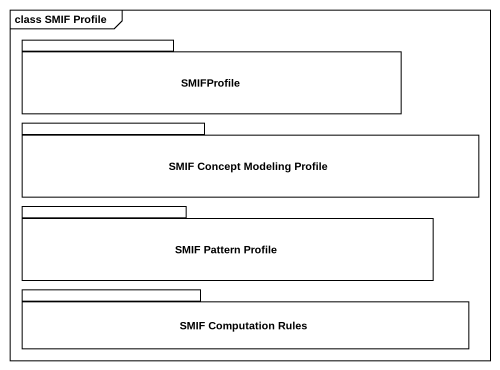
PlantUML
@startuml
mainframe class SMIF Profile
package SMIFProfile {
}
package "SMIF Concept Modeling Profile" as SMIF_Concept_Modeling {
}
package "SMIF Pattern Profile" as SMIF_Pattern_Profile {
}
package "SMIF Computation Rules" as SMIF_Computation_Rules {
}
@enduml
